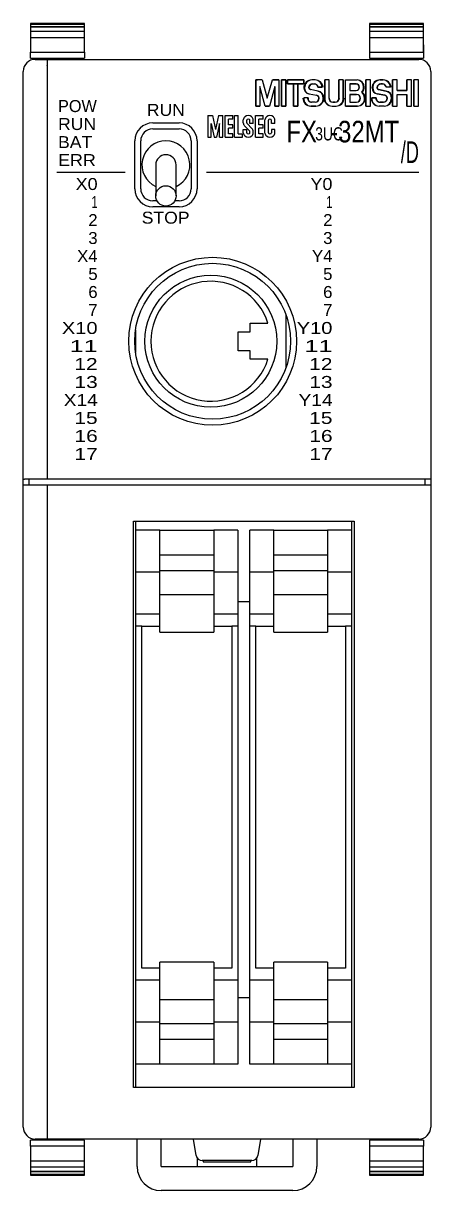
# Model space of a CAD drawing. Header units: inches. Extents: x 57 to 2760, y -193 to 2149.
# Drawn here: x 1075.9 to 1109.9, y 164.1 to 261.4 of the extents above; entities that cross this region are included whole.
import ezdxf

# ---------------------------------------------------------------- set-up
doc = ezdxf.new("R2010")
doc.units = ezdxf.units.IN
doc.header["$MEASUREMENT"] = 0
doc.styles.get("Standard").update_dxf_attribs({"font": 'arial.ttf'})

# ---------------------------------------------------------------- blocks, each defined once
blk = doc.blocks.new('fx3u 32mt')
at = {"color": 7, "linetype": 'Continuous'}
for p, q in [((0, 95.941), (4.5, 95.941)), ((0, 95.742), (4.5, 95.742)), ((0, 95.713), (4.5, 95.713)), ((28.3, 95.941), (32.8, 95.941)), ((28.3, 95.742), (32.8, 95.742)), ((28.3, 95.713), (32.8, 95.713)), ((0, 95.35), (4.5, 95.35)), ((0, 94.833), (4.5, 94.833)), ((28.3, 95.35), (32.8, 95.35)), ((28.3, 94.833), (32.8, 94.833)), ((0, 93.6), (4.5, 93.6)), ((28.3, 93.6), (32.8, 93.6)), ((0, 93.1), (4.5, 93.1)), ((1.5, 93), (1.5, 93.1)), ((2, 93), (2, 93.1)), ((2.5, 93.1), (2.5, 93)), ((3, 93.1), (3, 93)), ((28.3, 93.1), (32.8, 93.1)), ((29.8, 93), (29.8, 93.1)), ((30.3, 93), (30.3, 93.1)), ((30.8, 93.1), (30.8, 93)), ((31.3, 93.1), (31.3, 93)), ((18.8, 91.28), (18.955, 91.28)), ((18.8, 89.1), (18.8, 91.28)), ((18.8, 91.28), (18.8, 89.1)), ((19.343, 91.28), (18.8, 91.28)), ((18.8, 91.275), (18.8, 89.1)), ((19.132, 90.735), (19.132, 89.1)), ((19.585, 89.1), (19.132, 90.735)), ((19.132, 90.735), (19.132, 89.1)), ((19.585, 89.1), (19.132, 90.735)), ((19.343, 91.28), (19.766, 89.754)), ((19.343, 91.28), (19.766, 89.754)), ((19.766, 89.754), (20.189, 91.28)), ((19.766, 89.754), (20.189, 91.28)), ((20.4, 90.735), (19.947, 89.1)), ((20.4, 90.735), (19.947, 89.1)), ((20.189, 91.28), (20.732, 91.28)), ((20.732, 91.28), (20.189, 91.28)), ((20.4, 89.1), (20.4, 90.735)), ((20.4, 90.735), (20.4, 89.1)), ((20.732, 91.28), (20.732, 89.1)), ((20.732, 91.28), (20.732, 89.1)), ((20.943, 91.28), (20.943, 89.1)), ((21.305, 91.28), (20.943, 91.28)), ((20.943, 91.28), (21.305, 91.28)), ((20.943, 89.1), (20.943, 91.28)), ((20.943, 91.28), (20.943, 89.1)), ((21.305, 91.28), (20.943, 91.28)), ((21.305, 89.1), (21.305, 91.28)), ((21.305, 91.28), (21.305, 89.1)), ((21.305, 91.28), (21.305, 89.1)), ((21.441, 91.28), (21.441, 90.945)), ((22.12, 91.28), (21.441, 91.28)), ((21.441, 91.28), (22.8, 91.28)), ((21.441, 90.945), (21.441, 91.28)), ((21.441, 91.28), (22.8, 91.28)), ((21.441, 90.945), (21.441, 91.28)), ((21.441, 91.28), (21.441, 90.945)), ((22.8, 91.28), (21.441, 91.28)), ((21.441, 90.945), (21.939, 90.945)), ((22.8, 90.945), (21.441, 90.945)), ((22.8, 90.945), (21.441, 90.945)), ((21.939, 90.945), (21.441, 90.945)), ((21.939, 90.945), (21.939, 89.1)), ((21.939, 90.945), (22.301, 90.945)), ((21.939, 89.1), (21.939, 90.945)), ((21.939, 90.945), (22.301, 90.945)), ((21.939, 89.1), (21.939, 90.945)), ((21.939, 89.1), (21.939, 90.945)), ((22.8, 91.28), (22.12, 91.28)), ((22.301, 90.945), (22.8, 90.945)), ((22.301, 89.1), (22.301, 90.945)), ((22.301, 90.945), (22.301, 89.1)), ((22.301, 90.945), (22.301, 89.1)), ((22.301, 89.1), (22.301, 90.945)), ((22.8, 90.945), (22.301, 90.945)), ((22.8, 90.945), (22.8, 91.28)), ((22.8, 91.28), (22.8, 90.945)), ((22.8, 91.28), (22.8, 90.945)), ((22.8, 90.945), (22.8, 91.28)), ((23.75, 91.28), (23.479, 91.28)), ((23.75, 91.28), (23.479, 91.28)), ((23.544, 90.945), (23.69, 90.945)), ((23.544, 90.945), (23.69, 90.945)), ((23.982, 90.693), (24.349, 90.693)), ((24.349, 90.693), (23.982, 90.693)), ((24.565, 91.28), (24.565, 89.771)), ((24.928, 91.28), (24.565, 91.28)), ((24.565, 89.771), (24.565, 91.28)), ((24.928, 91.28), (24.565, 91.28)), ((24.928, 89.771), (24.928, 91.28)), ((24.928, 89.771), (24.928, 91.28)), ((25.743, 91.28), (25.743, 89.771)), ((26.105, 91.28), (25.743, 91.28)), ((25.743, 89.771), (25.743, 91.28)), ((26.105, 91.28), (25.743, 91.28)), ((26.105, 89.771), (26.105, 91.28)), ((26.105, 91.28), (26.105, 89.771)), ((26.286, 89.1), (26.286, 91.28)), ((26.286, 91.28), (27.252, 91.28)), ((26.286, 89.1), (26.286, 91.28)), ((26.286, 91.28), (27.252, 91.28)), ((26.648, 90.945), (26.648, 90.408)), ((27.192, 90.945), (26.648, 90.945)), ((26.648, 90.945), (26.648, 90.408)), ((26.648, 90.945), (27.192, 90.945)), ((27.976, 91.28), (27.976, 89.1)), ((28.369, 91.28), (27.976, 91.28)), ((27.976, 89.1), (27.976, 91.28)), ((28.369, 91.28), (27.976, 91.28)), ((28.369, 89.1), (28.369, 91.28)), ((28.369, 89.1), (28.369, 91.28)), ((29.169, 91.28), (29.44, 91.28)), ((29.44, 91.28), (29.169, 91.28)), ((29.38, 90.945), (29.234, 90.945)), ((29.234, 90.945), (29.38, 90.945)), ((30.039, 90.693), (29.672, 90.693)), ((30.039, 90.693), (29.672, 90.693)), ((30.21, 91.28), (30.21, 89.1)), ((30.602, 91.28), (30.21, 91.28)), ((30.21, 89.1), (30.21, 91.28)), ((30.602, 91.28), (30.21, 91.28)), ((30.602, 90.408), (30.602, 91.28)), ((30.602, 90.408), (30.602, 91.28)), ((31.417, 91.28), (31.417, 90.408)), ((31.81, 91.28), (31.417, 91.28)), ((31.417, 90.408), (31.417, 91.28)), ((31.81, 91.28), (31.417, 91.28)), ((31.81, 89.1), (31.81, 91.28)), ((31.81, 89.1), (31.81, 91.28)), ((31.991, 91.28), (31.991, 89.1)), ((32.383, 91.28), (31.991, 91.28)), ((32.383, 91.28), (31.991, 91.28)), ((31.991, 89.1), (31.991, 91.28)), ((32.383, 89.1), (32.383, 91.28)), ((32.383, 89.1), (32.383, 91.28)), ((22.8, 89.804), (22.8, 89.771)), ((23.163, 89.804), (22.8, 89.804)), ((22.8, 89.804), (22.8, 89.771)), ((23.163, 89.804), (22.8, 89.804)), ((23.249, 90.125), (23.88, 90.001)), ((23.249, 90.125), (23.88, 90.001)), ((23.993, 90.353), (23.366, 90.476)), ((23.993, 90.353), (23.366, 90.476)), ((24.43, 89.775), (24.43, 89.771)), ((26.648, 90.408), (27.192, 90.408)), ((26.648, 90.408), (27.192, 90.408)), ((26.648, 90.073), (26.648, 89.435)), ((27.222, 90.073), (26.648, 90.073)), ((26.648, 90.073), (27.222, 90.073)), ((26.648, 90.073), (26.648, 89.435)), ((28.489, 89.804), (28.853, 89.804)), ((28.489, 89.771), (28.489, 89.804)), ((28.853, 89.804), (28.489, 89.804)), ((28.489, 89.804), (28.489, 89.771)), ((29.57, 90.001), (28.939, 90.125)), ((28.939, 90.125), (29.57, 90.001)), ((29.056, 90.476), (29.683, 90.353)), ((29.683, 90.353), (29.056, 90.476)), ((30.119, 89.775), (30.119, 89.771)), ((31.417, 90.408), (30.602, 90.408)), ((30.602, 90.408), (31.417, 90.408)), ((30.602, 90.073), (31.417, 90.073)), ((30.602, 89.1), (30.602, 90.073)), ((30.602, 89.1), (30.602, 90.073)), ((30.602, 90.073), (31.417, 90.073)), ((31.417, 90.073), (31.417, 89.1)), ((31.417, 89.1), (31.417, 90.073)), ((19.132, 89.1), (18.8, 89.1)), ((18.8, 89.1), (19.113, 89.1)), ((18.8, 89.1), (19.132, 89.1)), ((19.947, 89.1), (19.585, 89.1)), ((19.585, 89.1), (19.947, 89.1)), ((20.732, 89.1), (20.4, 89.1)), ((20.4, 89.1), (20.732, 89.1)), ((20.943, 89.1), (21.305, 89.1)), ((21.305, 89.1), (20.943, 89.1)), ((20.943, 89.1), (21.305, 89.1)), ((21.939, 89.1), (22.301, 89.1)), ((22.301, 89.1), (21.939, 89.1)), ((22.301, 89.1), (21.939, 89.1)), ((21.939, 89.1), (22.301, 89.1)), ((23.403, 89.1), (23.826, 89.1)), ((23.826, 89.1), (23.403, 89.1)), ((23.765, 89.435), (23.464, 89.435)), ((23.765, 89.435), (23.464, 89.435)), ((25.169, 89.1), (25.501, 89.1)), ((25.169, 89.1), (25.501, 89.1)), ((25.441, 89.435), (25.229, 89.435)), ((25.229, 89.435), (25.441, 89.435)), ((27.282, 89.1), (26.286, 89.1)), ((26.286, 89.1), (27.282, 89.1)), ((26.648, 89.435), (27.222, 89.435)), ((26.648, 89.435), (27.222, 89.435)), ((27.976, 89.1), (28.369, 89.1)), ((27.976, 89.1), (28.369, 89.1)), ((29.516, 89.1), (29.093, 89.1)), ((29.516, 89.1), (29.093, 89.1)), ((29.154, 89.435), (29.455, 89.435)), ((29.455, 89.435), (29.154, 89.435)), ((30.21, 89.1), (30.602, 89.1)), ((30.21, 89.1), (30.602, 89.1)), ((31.417, 89.1), (31.81, 89.1)), ((31.417, 89.1), (31.81, 89.1)), ((31.991, 89.1), (32.383, 89.1)), ((31.991, 89.1), (32.383, 89.1)), ((10.2, 87.7), (12.4, 87.7)), ((14.8, 88.306), (14.8, 86.5)), ((14.8, 88.305), (15.179, 88.305)), ((15.089, 87.655), (15.341, 86.5)), ((15.089, 86.5), (15.089, 87.655)), ((15.179, 88.305), (15.432, 87.15)), ((15.684, 88.305), (15.432, 87.15)), ((15.775, 87.655), (15.522, 86.5)), ((15.684, 88.305), (16.063, 88.305)), ((15.775, 86.5), (15.775, 87.655)), ((16.063, 86.5), (16.063, 88.305)), ((16.244, 86.5), (16.244, 88.305)), ((16.244, 88.305), (16.894, 88.305)), ((16.533, 87.547), (16.533, 88.016)), ((16.894, 88.016), (16.533, 88.016)), ((16.894, 88.016), (16.894, 88.305)), ((17.038, 86.5), (17.038, 88.305)), ((17.038, 88.305), (17.327, 88.305)), ((17.327, 86.789), (17.327, 88.305)), ((17.762, 87.708), (17.762, 87.96)), ((18.049, 87.703), (18.049, 87.923)), ((18.07, 87.652), (18.485, 87.237)), ((18.302, 87.655), (18.302, 87.923)), ((18.59, 87.655), (18.302, 87.655)), ((18.59, 87.655), (18.59, 87.923)), ((18.771, 86.5), (18.771, 88.305)), ((18.771, 88.305), (19.421, 88.305)), ((19.06, 87.547), (19.06, 88.016)), ((19.421, 88.016), (19.06, 88.016)), ((19.421, 88.016), (19.421, 88.305)), ((19.567, 86.845), (19.567, 87.96)), ((19.854, 86.881), (19.854, 87.923)), ((20.106, 87.655), (20.106, 87.923)), ((20.395, 87.655), (20.106, 87.655)), ((20.395, 87.655), (20.106, 87.655)), ((20.395, 87.655), (20.395, 87.923)), ((16.894, 87.547), (16.533, 87.547)), ((16.533, 86.789), (16.533, 87.258)), ((16.894, 87.258), (16.533, 87.258)), ((16.894, 86.789), (16.533, 86.789)), ((16.894, 87.258), (16.894, 87.547)), ((16.894, 86.5), (16.894, 86.789)), ((17.327, 86.789), (17.688, 86.789)), ((17.688, 86.5), (17.688, 86.789)), ((17.76, 86.881), (17.76, 87.15)), ((17.76, 87.15), (18.049, 87.15)), ((18.28, 87.04), (17.868, 87.452)), ((18.049, 86.881), (18.049, 87.15)), ((18.302, 86.881), (18.302, 86.989)), ((18.59, 86.881), (18.59, 86.982)), ((19.421, 87.547), (19.06, 87.547)), ((19.06, 86.789), (19.06, 87.258)), ((19.421, 87.258), (19.06, 87.258)), ((19.421, 86.789), (19.06, 86.789)), ((19.421, 87.258), (19.421, 87.547)), ((19.421, 86.5), (19.421, 86.789)), ((20.106, 87.15), (20.106, 86.881)), ((20.395, 87.15), (20.106, 87.15)), ((20.395, 86.881), (20.395, 87.15)), ((8.7, 82.2), (8.7, 86.2)), ((13.9, 86.2), (13.9, 82.2)), ((14.8, 86.5), (15.089, 86.5)), ((15.341, 86.5), (15.522, 86.5)), ((15.775, 86.5), (16.063, 86.5)), ((16.244, 86.5), (16.894, 86.5)), ((17.038, 86.5), (17.688, 86.5)), ((18.771, 86.5), (19.421, 86.5)), ((12.4, 80.7), (10.2, 80.7)), ((8.8, 68.576), (8.8, 70.424)), ((17.3, 14.8), (18.3, 14.8)), ((26.8, 10.339), (26.8, 7.3)), ((2, 2.9), (2, 3)), ((2.5, 3), (2.5, 2.9)), ((3, 3), (3, 2.9)), ((4.5, 2.9), (0, 2.9)), ((4.5, 2.4), (0, 2.4)), ((32.8, 2.9), (28.3, 2.9)), ((32.8, 2.4), (28.3, 2.4)), ((4.5, 1.167), (0, 1.167)), ((32.8, 1.167), (28.3, 1.167)), ((4.5, 0.65), (0, 0.65)), ((4.5, 0.287), (0, 0.287)), ((4.5, 0.258), (0, 0.258)), ((4.5, 0.059), (0, 0.059)), ((32.8, 0.65), (28.3, 0.65)), ((32.8, 0.287), (28.3, 0.287)), ((32.8, 0.258), (28.3, 0.258)), ((32.8, 0.059), (28.3, 0.059))]:
    blk.add_line(p, q, dxfattribs=at)
for points in [[(4.5, 96), (0, 96)], [(0, 96), (0, 95.941)], [(0, 95.941), (0, 95.742)], [(0, 95.742), (0, 95.713)], [(0, 95.713), (0, 95.513)], [(0, 95.513), (0, 95.35)], [(4.5, 95.941), (4.5, 96)], [(4.5, 95.742), (4.5, 95.941)], [(4.5, 95.713), (4.5, 95.742)], [(4.5, 95.513), (4.5, 95.713)], [(4.5, 95.35), (4.5, 95.513)], [(32.8, 96), (28.3, 96)], [(28.3, 96), (28.3, 95.941)], [(28.3, 95.941), (28.3, 95.742)], [(28.3, 95.742), (28.3, 95.713)], [(28.3, 95.713), (28.3, 95.513)], [(28.3, 95.513), (28.3, 95.35)], [(32.8, 95.941), (32.8, 96)], [(32.8, 95.742), (32.8, 95.941)], [(32.8, 95.713), (32.8, 95.742)], [(32.8, 95.513), (32.8, 95.713)], [(32.8, 95.35), (32.8, 95.513)], [(0, 95.35), (0, 94.833)], [(0, 94.833), (0, 93.6)], [(4.5, 94.833), (4.5, 95.35)], [(4.5, 93.6), (4.5, 94.833)], [(28.3, 95.35), (28.3, 94.833)], [(28.3, 94.833), (28.3, 93.6)], [(32.8, 94.833), (32.8, 95.35)], [(32.8, 93.6), (32.8, 94.833)], [(0, 93.1), (0, 93.6)], [(4.5, 93.6), (4.5, 93.1)], [(28.3, 93.658), (28.3, 93.1)], [(32.8, 94.216), (32.8, 93.1)], [(0.4, 93), (1.518, 93)], [(1.4, 93), (1.4, 58)], [(1.4, 92.5), (1.4, 92.509)], [(1.518, 93), (32.4, 93)], [(-0.6, 58), (-0.6, 92)], [(33.4, 92), (33.4, 58)], [(10.2, 87.2), (12.4, 87.2)], [(9.2, 82.2), (9.2, 86.2)], [(13.4, 86.2), (13.4, 82.2)], [(10.45, 84.2), (10.45, 81.618)], [(12.15, 81.618), (12.15, 84.2)], [(2.2, 83.6), (7.9, 83.6)], [(14.7, 83.6), (32.4, 83.6)], [(10.56, 81.2), (10.2, 81.2)], [(12.4, 81.2), (12.04, 81.2)], [(21.3, 71.745), (21.3, 67.255)], [(17.32, 68.7), (17.32, 70.3)], [(17.32, 70.3), (18.32, 70.3)], [(18.32, 70.3), (18.32, 71)], [(18.32, 71), (19.82, 71)], [(18.32, 68.7), (17.32, 68.7)], [(18.32, 68), (18.32, 68.7)], [(19.82, 68), (18.32, 68)], [(-0.6, 58), (-0.493, 58)], [(-0.6, 4), (-0.6, 58)], [(1.4, 57.5), (-0.6, 57.5)], [(-0.324, 58), (-0.493, 58)], [(-0.324, 57.5), (-0.493, 57.5)], [(1.4, 58), (-0.324, 58)], [(-0.1, 57.5), (-0.1, 58)], [(32.9, 58), (1.4, 58)], [(1.4, 57.5), (1.4, 3)], [(32.9, 57.5), (1.4, 57.5)], [(33.4, 58), (32.9, 58)], [(32.9, 58), (32.9, 57.5)], [(33.4, 57.5), (32.9, 57.5)], [(33.4, 58), (33.4, 57.5)], [(33.4, 57.5), (33.4, 4)], [(8.6, 7.3), (8.6, 54.5)], [(8.6, 54.5), (27, 54.5)], [(8.8, 52.661), (8.8, 54.5)], [(26.8, 54.5), (26.8, 52.661)], [(27, 54.5), (27, 7.3)], [(10.8, 53.75), (8.8, 53.75)], [(10.8, 53.75), (15.3, 53.75)], [(10.8, 51.704), (10.8, 53.75)], [(17.3, 53.75), (15.3, 53.75)], [(15.3, 53.75), (15.3, 51.704)], [(17.3, 53.75), (17.3, 50.25)], [(20.3, 53.75), (18.3, 53.75)], [(18.3, 50.25), (18.3, 53.75)], [(20.3, 53.75), (24.8, 53.75)], [(20.3, 51.704), (20.3, 53.75)], [(26.8, 53.75), (24.8, 53.75)], [(24.8, 53.75), (24.8, 51.704)], [(8.8, 50.25), (8.8, 52.661)], [(26.8, 52.661), (26.8, 50.25)], [(10.8, 51.704), (15.3, 51.704)], [(10.8, 50.405), (10.8, 51.704)], [(15.3, 51.704), (15.3, 50.405)], [(20.3, 51.704), (24.8, 51.704)], [(20.3, 50.405), (20.3, 51.704)], [(24.8, 51.704), (24.8, 50.405)], [(10.8, 50.25), (8.8, 50.25)], [(8.8, 46.75), (8.8, 50.25)], [(10.8, 50.405), (15.3, 50.405)], [(10.8, 48.384), (10.8, 50.405)], [(15.3, 50.405), (15.3, 48.384)], [(17.3, 50.25), (15.3, 50.25)], [(17.3, 50.25), (17.3, 46.75)], [(20.3, 50.25), (18.3, 50.25)], [(18.3, 46.75), (18.3, 50.25)], [(20.3, 50.405), (24.8, 50.405)], [(20.3, 48.384), (20.3, 50.405)], [(24.8, 50.405), (24.8, 48.384)], [(26.8, 50.25), (24.8, 50.25)], [(26.8, 50.25), (26.8, 46.75)], [(10.8, 48.384), (15.3, 48.384)], [(10.8, 45.25), (10.8, 48.384)], [(15.3, 48.384), (15.3, 45.25)], [(17.3, 47.8), (18.3, 47.8)], [(20.3, 48.384), (24.8, 48.384)], [(20.3, 45.25), (20.3, 48.384)], [(24.8, 48.384), (24.8, 45.25)], [(10.8, 46.75), (8.8, 46.75)], [(8.8, 45.75), (8.8, 46.75)], [(17.3, 46.75), (15.3, 46.75)], [(17.3, 46.75), (17.3, 45.75)], [(20.3, 46.75), (18.3, 46.75)], [(18.3, 45.75), (18.3, 46.75)], [(26.8, 46.75), (24.8, 46.75)], [(26.8, 46.75), (26.8, 45.75)], [(9.3, 45.75), (8.8, 45.75)], [(8.8, 17.25), (8.8, 45.75)], [(9.3, 17.25), (9.3, 45.75)], [(9.3, 45.75), (10.8, 45.75)], [(15.3, 45.75), (16.8, 45.75)], [(17.3, 45.75), (16.8, 45.75)], [(16.8, 45.75), (16.8, 17.25)], [(17.3, 45.75), (17.3, 17.25)], [(18.8, 45.75), (18.3, 45.75)], [(18.3, 17.25), (18.3, 45.75)], [(18.8, 17.25), (18.8, 45.75)], [(18.8, 45.75), (20.3, 45.75)], [(24.8, 45.75), (26.3, 45.75)], [(26.8, 45.75), (26.3, 45.75)], [(26.3, 45.75), (26.3, 17.25)], [(26.8, 45.75), (26.8, 17.25)], [(10.8, 45.25), (15.3, 45.25)], [(20.3, 45.25), (24.8, 45.25)], [(10.8, 14.616), (10.8, 17.75)], [(15.3, 17.75), (10.8, 17.75)], [(15.3, 17.75), (15.3, 14.616)], [(20.3, 14.616), (20.3, 17.75)], [(24.8, 17.75), (20.3, 17.75)], [(24.8, 17.75), (24.8, 14.616)], [(8.8, 16.25), (8.8, 17.25)], [(10.8, 17.25), (9.3, 17.25)], [(16.8, 17.25), (15.3, 17.25)], [(17.3, 17.25), (17.3, 16.25)], [(18.3, 16.25), (18.3, 17.25)], [(20.3, 17.25), (18.8, 17.25)], [(26.3, 17.25), (24.8, 17.25)], [(26.8, 17.25), (26.8, 16.25)], [(10.8, 16.25), (8.8, 16.25)], [(8.8, 12.75), (8.8, 16.25)], [(17.3, 16.25), (15.3, 16.25)], [(17.3, 16.25), (17.3, 12.75)], [(20.3, 16.25), (18.3, 16.25)], [(18.3, 12.75), (18.3, 16.25)], [(26.8, 16.25), (24.8, 16.25)], [(26.8, 16.25), (26.8, 12.75)], [(15.3, 14.616), (10.8, 14.616)], [(10.8, 12.595), (10.8, 14.616)], [(15.3, 14.616), (15.3, 12.595)], [(24.8, 14.616), (20.3, 14.616)], [(20.3, 12.595), (20.3, 14.616)], [(24.8, 14.616), (24.8, 12.595)], [(10.8, 12.75), (8.8, 12.75)], [(8.8, 10.339), (8.8, 12.75)], [(17.3, 12.75), (15.3, 12.75)], [(17.3, 12.75), (17.3, 9.25)], [(20.3, 12.75), (18.3, 12.75)], [(18.3, 9.25), (18.3, 12.75)], [(26.8, 12.75), (24.8, 12.75)], [(26.8, 12.75), (26.8, 10.339)], [(15.3, 12.595), (10.8, 12.595)], [(10.8, 11.296), (10.8, 12.595)], [(15.3, 12.595), (15.3, 11.296)], [(24.8, 12.595), (20.3, 12.595)], [(20.3, 11.296), (20.3, 12.595)], [(24.8, 12.595), (24.8, 11.296)], [(15.3, 11.296), (10.8, 11.296)], [(10.8, 9.25), (10.8, 11.296)], [(15.3, 11.296), (15.3, 9.25)], [(24.8, 11.296), (20.3, 11.296)], [(20.3, 9.25), (20.3, 11.296)], [(24.8, 11.296), (24.8, 9.25)], [(8.8, 7.3), (8.8, 10.339)], [(10.8, 9.25), (8.8, 9.25)], [(15.3, 9.25), (10.8, 9.25)], [(17.3, 9.25), (15.3, 9.25)], [(20.3, 9.25), (18.3, 9.25)], [(24.8, 9.25), (20.3, 9.25)], [(26.8, 9.25), (24.8, 9.25)], [(27, 7.3), (8.6, 7.3)], [(1.518, 3), (0.4, 3)], [(1.4, 3.5), (1.4, 3.491)], [(1.5, 2.9), (1.5, 3)], [(32.4, 3), (1.518, 3)], [(8.9, 0.7), (8.9, 3)], [(10.9, 0.7), (10.9, 3)], [(13.83, 1.618), (13.6, 3)], [(19.2, 3), (18.97, 1.618)], [(21.9, 3), (21.9, 0.7)], [(23.9, 3), (23.9, 0.7)], [(29.8, 2.9), (29.8, 3)], [(30.3, 2.9), (30.3, 3)], [(30.8, 3), (30.8, 2.9)], [(31.3, 3), (31.3, 2.9)], [(0, 2.4), (0, 2.9)], [(0, 2.4), (0, 1.167)], [(4.5, 2.4), (4.5, 2.9)], [(4.5, 1.167), (4.5, 2.4)], [(28.3, 2.9), (28.3, 2.4)], [(28.3, 2.4), (28.3, 1.167)], [(32.8, 2.9), (32.8, 2.4)], [(32.8, 1.167), (32.8, 2.4)], [(0, 1.167), (0, 0.65)], [(4.5, 0.65), (4.5, 1.167)], [(13.9, 1.434), (13.9, 0.7)], [(18.476, 1.2), (14.324, 1.2)], [(14.4, 1.2), (14.4, 1.1)], [(14.4, 1.1), (18.4, 1.1)], [(18.4, 1.1), (18.4, 1.2)], [(18.9, 0.7), (18.9, 1.434)], [(28.3, 1.167), (28.3, 0.65)], [(32.8, 0.65), (32.8, 1.167)], [(0, 0.65), (0, 0.487)], [(0, 0.487), (0, 0.287)], [(0, 0.287), (0, 0.258)], [(0, 0.258), (0, 0.059)], [(0, 0.059), (0, 0)], [(0, 0), (4.5, 0)], [(4.5, 0.487), (4.5, 0.65)], [(4.5, 0.287), (4.5, 0.487)], [(4.5, 0.258), (4.5, 0.287)], [(4.5, 0.059), (4.5, 0.258)], [(4.5, 0), (4.5, 0.059)], [(10.9, 0.7), (21.9, 0.7)], [(28.3, 0.65), (28.3, 0.487)], [(28.3, 0.487), (28.3, 0.287)], [(28.3, 0.287), (28.3, 0.258)], [(28.3, 0.258), (28.3, 0.059)], [(28.3, 0.059), (28.3, 0)], [(28.3, 0), (32.8, 0)], [(32.8, 0.487), (32.8, 0.65)], [(32.8, 0.287), (32.8, 0.487)], [(32.8, 0.258), (32.8, 0.287)], [(32.8, 0.059), (32.8, 0.258)], [(32.8, 0), (32.8, 0.059)], [(21.9, -1.3), (10.9, -1.3)]]:
    blk.add_lwpolyline(points, dxfattribs=at)
for centre, radius in [((11.3, 81.618), 0.85), ((15.2, 69.5), 7), ((15.2, 69.5), 6.5), ((15.05, 69.5), 5.5)]:
    blk.add_circle(centre, radius, dxfattribs=at)
for centre, radius, start, end in [((0.4, 92), 1, 90, 180), ((32.4, 92), 1, 0, 90), ((23.479, 90.609), 0.671, 90, 179.51859), ((23.328, 90.62), 0.503, 180.57003, 259.99054), ((23.514, 90.642), 0.639, 93.12771, 182.40614), ((23.366, 90.602), 0.491, 178.43776, 256.22473), ((23.544, 90.609), 0.335, 90, 176.83608), ((23.393, 90.641), 0.168, 184.59869, 259.99056), ((23.56, 90.627), 0.318, 92.92813, 179.94186), ((23.404, 90.634), 0.162, 182.169, 256.52715), ((23.679, 90.636), 0.309, 10.65267, 87.9135), ((23.69, 90.609), 0.335, 14.41241, 90), ((23.722, 90.651), 0.629, 3.76584, 87.36963), ((23.75, 90.609), 0.671, 7.1534, 90), ((27.177, 90.689), 0.256, 357.14593, 86.8285), ((27.192, 90.676), 0.268, 0, 90), ((27.177, 90.664), 0.256, 273.17049, 2.85307), ((27.192, 90.676), 0.268, 270, 0), ((27.22, 90.705), 0.576, 357.14572, 86.82829), ((27.252, 90.676), 0.604, 0, 90), ((27.153, 90.672), 0.642, 320.60676, 0.35703), ((27.252, 90.676), 0.604, 316.99876, 0), ((29.169, 90.609), 0.671, 90, 179.51859), ((29.018, 90.62), 0.503, 180.57003, 259.99054), ((29.204, 90.642), 0.639, 93.13417, 182.41336), ((29.056, 90.602), 0.491, 178.4497, 256.23666), ((29.234, 90.609), 0.335, 90, 176.83608), ((29.083, 90.641), 0.168, 184.59869, 259.99056), ((29.25, 90.628), 0.318, 92.91537, 179.9291), ((29.094, 90.634), 0.162, 182.13044, 256.48859), ((29.369, 90.636), 0.309, 10.61889, 87.87972), ((29.38, 90.609), 0.335, 14.41241, 90), ((29.412, 90.652), 0.629, 3.77977, 87.38355), ((29.44, 90.609), 0.671, 7.1534, 90), ((23.403, 89.771), 0.671, 180, 270), ((23.439, 89.739), 0.64, 177.14593, 266.8285), ((23.464, 89.771), 0.335, 174.27318, 270), ((23.481, 89.755), 0.32, 177.14593, 266.8285), ((23.535, 89.771), 0.373, 174.83853, 179.99529), ((23.749, 89.754), 0.319, 273.05212, 1.43745), ((23.765, 89.771), 0.335, 270, 358.45764), ((23.788, 89.741), 0.642, 273.36958, 3.05215), ((23.826, 89.771), 0.671, 270, 0), ((23.823, 89.763), 0.244, 359.62394, 76.39294), ((23.841, 89.753), 0.252, 1.77116, 79.99054), ((23.856, 89.796), 0.574, 357.92717, 76.196), ((23.901, 89.775), 0.587, 0, 79.99054), ((25.169, 89.771), 0.671, 180, 270), ((25.204, 89.739), 0.64, 177.14593, 266.8285), ((25.229, 89.771), 0.335, 180, 270), ((25.247, 89.755), 0.32, 177.14593, 266.8285), ((25.423, 89.755), 0.32, 273.1715, 2.85407), ((25.441, 89.771), 0.335, 270, 0), ((25.466, 89.739), 0.64, 273.1715, 2.85407), ((25.501, 89.771), 0.671, 270, 0), ((27.205, 89.769), 0.304, 357.14593, 86.8285), ((27.222, 89.754), 0.319, 0, 90), ((27.205, 89.739), 0.304, 273.1715, 2.85407), ((27.222, 89.754), 0.319, 270, 0), ((27.248, 89.723), 0.624, 273.1715, 2.85407), ((27.282, 89.754), 0.654, 270, 0), ((27.186, 89.761), 0.684, 359.40618, 47.41828), ((27.282, 89.754), 0.654, 0, 51.38463), ((29.093, 89.771), 0.671, 180, 270), ((29.129, 89.739), 0.64, 177.14593, 266.8285), ((29.154, 89.771), 0.335, 174.27318, 270), ((29.171, 89.755), 0.32, 177.14544, 266.82801), ((29.224, 89.771), 0.372, 174.84414, 180.0009), ((29.455, 89.771), 0.335, 270, 358.45764), ((29.439, 89.753), 0.318, 272.98804, 1.37337), ((29.48, 89.739), 0.64, 273.1715, 2.85407), ((29.516, 89.771), 0.671, 270, 0), ((29.512, 89.763), 0.245, 359.55439, 76.32339), ((29.531, 89.753), 0.252, 1.77116, 79.99054), ((29.543, 89.794), 0.577, 357.69866, 75.96749), ((29.591, 89.775), 0.587, 0, 79.99054), ((10.2, 86.2), 1.5, 90, 180), ((12.4, 86.2), 1.5, 0, 90), ((18.121, 87.923), 0.361, 131.45737, 174.16903), ((18.123, 87.708), 0.361, 180.00001, 224.99973), ((18.175, 87.862), 0.443, 48.54201, 131.458), ((18.121, 87.923), 0.0722, 131.45565, 180.00001), ((18.121, 87.703), 0.0722, 180.00001, 225.00331), ((18.175, 87.862), 0.154, 48.54385, 131.45836), ((18.229, 87.923), 0.0722, 0, 48.54435), ((18.229, 87.923), 0.361, 0, 48.54169), ((19.926, 87.923), 0.361, 131.45737, 174.16903), ((19.98, 87.862), 0.443, 48.54201, 131.458), ((19.926, 87.923), 0.0722, 131.45565, 180.00001), ((19.98, 87.862), 0.154, 48.54385, 131.45836), ((20.034, 87.923), 0.0722, 0, 48.54435), ((20.034, 87.923), 0.361, 0, 48.54169), ((10.2, 86.2), 1, 90, 180), ((12.4, 86.2), 1, 0, 90), ((18.121, 86.881), 0.361, 180.00001, 228.54263), ((18.175, 86.943), 0.443, 228.542, 311.45799), ((18.121, 86.881), 0.0722, 180.00001, 228.54435), ((18.175, 86.943), 0.154, 228.54164, 311.45616), ((18.229, 86.881), 0.0722, 311.45565, 0), ((18.229, 86.881), 0.0722, 311.45565, 0), ((18.229, 86.989), 0.0722, 0, 44.99862), ((18.229, 86.881), 0.361, 311.45831, 0), ((18.229, 86.982), 0.361, 0, 44.99967), ((19.926, 86.881), 0.361, 185.83097, 228.54263), ((19.98, 86.943), 0.443, 228.542, 311.45799), ((19.926, 86.881), 0.0722, 180.00001, 228.54435), ((19.98, 86.943), 0.154, 228.54164, 311.45616), ((20.034, 86.881), 0.0722, 311.45565, 0), ((20.034, 86.881), 0.361, 311.45831, 0), ((11.3, 84.2), 2, 295.15066, 244.84934), ((11.3, 84.2), 0.85, 0, 180), ((10.2, 82.2), 1.5, 180, 270), ((10.2, 82.2), 1, 180, 270), ((12.4, 82.2), 1.5, 270, 0), ((12.4, 82.2), 1, 270, 360), ((15.05, 69.5), 5, 17.4576, 342.5424), ((0.4, 4), 1, 180, 270), ((32.4, 4), 1, 270, 360), ((14.324, 1.7), 0.5, 189.46196, 269.99963), ((18.476, 1.7), 0.5, 270.00037, 350.53804), ((10.9, 0.7), 2, 180, 270), ((21.9, 0.7), 2, 270, 360)]:
    blk.add_arc(centre, radius, start, end, dxfattribs=at)
for s, insert, char_height, width, attachment_point in [('\\W0.969231;POW', (2.3, 89.1), 1, 5.6, 4), ('\\W1.05;RUN', (9.709, 88.778), 1, 5.6, 4), ('\\W1.05;RUN', (2.3, 87.6), 1, 5.6, 4), ('\\W0.791818;FX  -32MT', (21.362, 86.05), 1.8, 20.904, 7), ('\\W1.05;BAT', (2.3, 86.1), 1, 5.6, 4), ('\\W0.75;3UC', (23.768, 86.225), 1.1, 4.4, 7), ('\\W0.6;/D', (32.416, 84.338), 1.8, 3.6, 9), ('\\W1.07;ERR', (2.3, 84.6), 1, 5.70667, 4), ('\\W1.07143;X0', (5.6, 82.6), 1, 3.33333, 6), ('\\W1.07143;Y0', (25.2, 82.6), 1, 3.33333, 6), ('\\W0.666667;1', (5.6, 81.1), 1, 1.33333, 6), ('\\W0.666667;1', (25.2, 81.1), 1, 1.33333, 6), ('\\W1;2', (5.6, 79.6), 1, 1.33333, 6), ('\\W1.05;STOP', (11.277, 79.795), 1, 7.7, 5), ('\\W1;2', (25.2, 79.6), 1, 1.33333, 6), ('\\W1;3', (5.6, 78.1), 1, 1.33333, 6), ('\\W1;3', (25.2, 78.1), 1, 1.33333, 6), ('\\W1;X4', (5.6, 76.6), 1, 3.33333, 6), ('\\W1;Y4', (25.2, 76.6), 1, 3.33333, 6), ('\\W1;5', (5.6, 75.1), 1, 1.33333, 6), ('\\W1;5', (25.2, 75.1), 1, 1.33333, 6), ('\\W1;6', (5.6, 73.6), 1, 1.33333, 6), ('\\W1;6', (25.2, 73.6), 1, 1.33333, 6), ('\\W1;7', (5.6, 72.1), 1, 1.33333, 6), ('\\W1;7', (25.2, 72.1), 1, 1.33333, 6), ('\\W1.2;X10', (5.6, 70.6), 1, 5.33333, 6), ('\\W1.2;Y10', (25.2, 70.6), 1, 5.33333, 6), ('\\W1.5;11', (5.6, 69.1), 1, 3.33333, 6), ('\\W1.5;11', (25.2, 69.1), 1, 3.33333, 6), ('\\W1.25;12', (5.6, 67.6), 1, 3.33333, 6), ('\\W1.25;12', (25.2, 67.6), 1, 3.33333, 6), ('\\W1.25;13', (5.612, 66.1), 1, 3.33333, 6), ('\\W1.25;13', (25.212, 66.1), 1, 3.33333, 6), ('\\W1.14286;X14', (5.612, 64.6), 1, 5.33333, 6), ('\\W1.14286;Y14', (25.212, 64.6), 1, 5.33333, 6), ('\\W1.25;15', (5.6, 63.1), 1, 3.33333, 6), ('\\W1.25;15', (25.2, 63.1), 1, 3.33333, 6), ('\\W1.25;16', (5.612, 61.6), 1, 3.33333, 6), ('\\W1.25;16', (25.212, 61.6), 1, 3.33333, 6), ('\\W1.25;17', (5.612, 60.1), 1, 3.33333, 6), ('\\W1.25;17', (25.212, 60.1), 1, 3.33333, 6)]:
    blk.add_mtext(s, dxfattribs=dict(at, insert=insert, char_height=char_height, width=width, attachment_point=attachment_point))

msp = doc.modelspace()

# ---------------------------------------------------------------- block references
msp.add_blockref('fx3u 32mt', (1076.47601, 165.40746))

doc.saveas('drawing.dxf')
